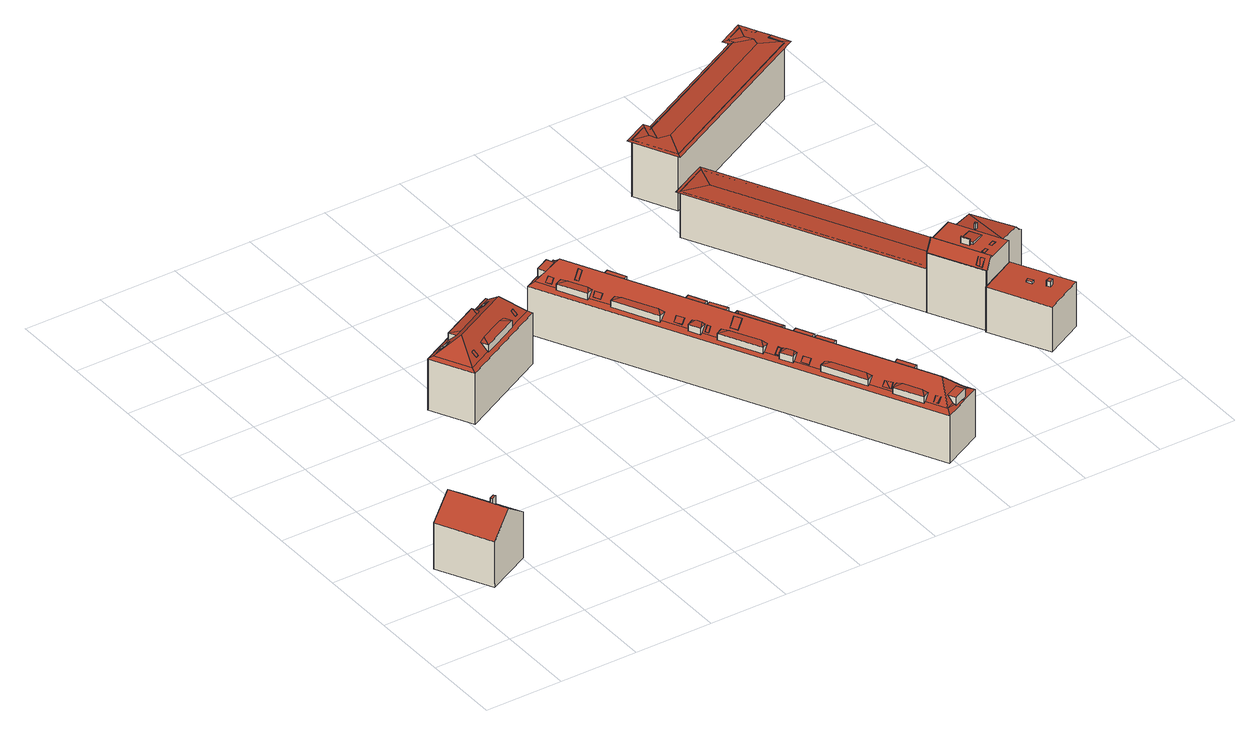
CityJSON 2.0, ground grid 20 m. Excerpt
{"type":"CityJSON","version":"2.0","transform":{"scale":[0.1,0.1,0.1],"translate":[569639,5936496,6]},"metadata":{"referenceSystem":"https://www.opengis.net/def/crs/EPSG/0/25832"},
"CityObjects":{
"building1":{"type":"Building","attributes":{"Grundfläche 2D":"202.063369","Grundhöhe NN":"7.471"},"children":["building1-1"],"geometry":[{"type":"Solid","lod":"3","boundaries":[[[[0,1,2,3]],[[4,0,3,5]],[[5,3,2,6,7]],[[4,5,7,8]],[[1,0,4,8,9]],[[2,1,9,6]],[[7,6,9,8]]]],"semantics":{"surfaces":[{"type":"RoofSurface"},{"type":"WallSurface"},{"type":"GroundSurface"}],"values":[[0,0,1,1,1,1,2]]}}]},
"building1-1":{"type":"BuildingInstallation","parents":["building1"],"geometry":[{"type":"MultiSurface","lod":"3","boundaries":[[[10,11,12,13]],[[13,12,14,15]],[[10,13,15,16]],[[11,10,16,17]],[[12,11,17,14]]],"semantics":{"surfaces":[{"type":"RoofSurface"},{"type":"WallSurface"}],"values":[0,1,1,1,1]}}]},
"building2":{"type":"Building","attributes":{"Grundfläche 2D":"317.106424","Grundhöhe NN":"6.814"},"children":["building2-1","building2-2","building2-3","building2-4"],"geometry":[{"type":"MultiSurface","lod":"3","boundaries":[[[18,19,20,21]],[[18,21,22]],[[23,20,19,24,25]],[[26,27,28]],[[29,26,28,30]],[[31,29,30,32]],[[33,34,35,36,37,38,39,40]],[[41,40,39,42]],[[33,43,44,34]],[[45,46,47,48,49,50,44,43,41,42,51,52,53,54,55,56,57,58]],[[42,59,60,44,50,61,62,63,64,47,46,65,31,32,30,28,27,57,56,66,67,51]],[[60,59,39,38,22,21,20,23,25,68,35,34]],[[39,59,42]],[[34,44,60]],[[37,36,19,18]],[[36,35,68,25,24,19]],[[18,22,38,37]],[[27,26,58,57]],[[46,45,29,31,65]],[[45,58,26,29]],[[69,70,33,40]],[[70,71,43,33]],[[71,72,41,43]],[[72,69,40,41]],[[72,71,70,69]]],"semantics":{"surfaces":[{"type":"RoofSurface"},{"type":"WallSurface"},{"type":"GroundSurface"}],"values":[0,0,0,0,0,0,0,0,0,0,0,0,0,0,1,1,1,1,1,1,1,1,1,1,2]}}]},
"building2-1":{"type":"BuildingInstallation","parents":["building2"],"geometry":[{"type":"MultiSurface","lod":"3","boundaries":[[[73,74,75,76,77]],[[64,63,75,74,48,47]],[[63,62,76,75]],[[61,50,49,73,77,76,62]],[[49,48,74,73]]],"semantics":{"surfaces":[{"type":"RoofSurface"},{"type":"WallSurface"}],"values":[0,1,1,1,1]}}]},
"building2-2":{"type":"BuildingInstallation","parents":["building2"],"geometry":[{"type":"MultiSurface","lod":"3","boundaries":[[[78,79,80,81,82]],[[83,84,82,81]],[[82,84,85,78]],[[85,86,79,78]],[[86,83,81,80,79]]],"semantics":{"surfaces":[{"type":"RoofSurface"},{"type":"WallSurface"}],"values":[0,1,1,1,1]}}]},
"building2-3":{"type":"BuildingInstallation","parents":["building2"],"geometry":[{"type":"MultiSurface","lod":"3","boundaries":[[[87,88,89,90]],[[90,89,91,92]],[[87,90,92,93]],[[88,87,93,94]],[[89,88,94,91]]],"semantics":{"surfaces":[{"type":"RoofSurface"},{"type":"WallSurface"}],"values":[0,1,1,1,1]}}]},
"building2-4":{"type":"BuildingInstallation","parents":["building2"],"geometry":[{"type":"MultiSurface","lod":"3","boundaries":[[[95,96,97,98,99,100,101]],[[67,99,98,97,96,53,52,51]],[[67,66,100,99]],[[66,56,55,95,101,100]],[[55,54,53,96,95]]],"semantics":{"surfaces":[{"type":"RoofSurface"},{"type":"WallSurface"}],"values":[0,1,1,1,1]}}]},
"building3":{"type":"Building","attributes":{"Grundfläche 2D":"1248.359562","Grundhöhe NN":"7.416"},"children":["building3-1","building3-2","building3-3","building3-4","building3-5","building3-6","building3-7","building3-8","building3-9","building3-10","building3-11","building3-12","building3-13","building3-14","building3-15","building3-16","building3-17","building3-18","building3-19","building3-20","building3-21"],"geometry":[{"type":"Solid","lod":"3","boundaries":[[[[102,103,104,105]],[[106,107,108,109,110,111,112,113,114,115,116,117,118,119,120,121,122,123,124,125,126,127,128,129,130,131,132,133,134,135,136,137]],[[138,139,140,107,106,141]],[[142,143,144,145,146,109,108]],[[147,144,143,148,149,150]],[[151,109,146]],[[152,153,154,155,156,157,158,159,160,161,162,163,164,165,166,167,168,169,170,171,172,173,174,175,176,177,178,149,148,179,180,181]],[[140,139,182,183,180,179]],[[106,184,141]],[[134,133,185,186,187,188,130,129,189,190,191,192,126,125,193,194,195,196,122,121,197,198,199,200,201,118,117,202,203,204,205,114,113,206,207,208,209,110,109,210,211,106,137,212,213,214,215]],[[210,149,178,216,217,175,174,218,219,171,170,102,105,167,166,220,221,222,223,163,162,224,225,159,158,226,227,155,154,228,229,181,180,211]],[[230,223,222]],[[221,231,230,222]],[[231,221,220]],[[232,233,195,194]],[[232,194,193]],[[233,196,195]],[[224,234,235,225]],[[208,207,236,237]],[[236,207,206]],[[237,209,208]],[[191,190,238,239]],[[238,190,189]],[[192,191,239]],[[240,200,199,241,242]],[[198,243,244,245,242,241,199]],[[240,201,200]],[[229,228,246,247,248]],[[226,249,250,227]],[[216,251,252,217]],[[253,254,214,213]],[[253,213,212]],[[254,215,214]],[[255,256,257,258]],[[259,260,261,262,263]],[[204,203,264,265]],[[264,203,202]],[[265,205,204]],[[187,186,266,267]],[[266,186,185]],[[267,188,187]],[[218,268,269,219]],[[261,260,184,106,211,180,183]],[[255,258,150,149,210,109,151]],[[105,104,168,167]],[[103,102,170,169]],[[169,168,104,103]],[[163,223,230,164]],[[166,165,231,220]],[[165,164,230,231]],[[124,123,233,232]],[[196,233,123,122]],[[232,193,125,124]],[[161,160,235,234]],[[225,235,160,159]],[[234,224,162,161]],[[112,111,237,236]],[[209,237,111,110]],[[236,206,113,112]],[[128,127,239,238]],[[126,192,239,127]],[[238,189,129,128]],[[120,119,240,242]],[[201,240,119,118]],[[198,197,121,120,242,245,244,243]],[[229,248,247,152,181]],[[246,228,154,153]],[[153,152,247,246]],[[227,250,156,155]],[[249,226,158,157]],[[157,156,250,249]],[[175,217,252,176]],[[251,216,178,177]],[[177,176,252,251]],[[136,135,254,253]],[[134,215,254,135]],[[253,212,137,136]],[[145,144,147,257,256]],[[258,257,147,150]],[[146,145,256,255,151]],[[260,259,138,141,184]],[[262,261,183,182]],[[182,139,138,259,263,262]],[[116,115,265,264]],[[205,265,115,114]],[[264,202,117,116]],[[132,131,267,266]],[[188,267,131,130]],[[266,185,133,132]],[[219,269,172,171]],[[268,218,174,173]],[[173,172,269,268]],[[108,107,270,271]],[[148,143,142,108,271,272]],[[179,148,272,273]],[[107,140,179,273,270]],[[272,271,270,273]]]],"semantics":{"surfaces":[{"type":"RoofSurface"},{"type":"WallSurface"},{"type":"GroundSurface"}],"values":[[0,0,0,0,0,0,0,0,0,0,0,0,0,0,0,0,0,0,0,0,0,0,0,0,0,0,0,0,0,0,0,0,0,0,0,0,0,0,0,0,0,0,0,0,1,1,1,1,1,1,1,1,1,1,1,1,1,1,1,1,1,1,1,1,1,1,1,1,1,1,1,1,1,1,1,1,1,1,1,1,1,1,1,1,1,1,1,1,1,1,1,1,1,1,1,1,2]]}}]},
"building3-1":{"type":"BuildingInstallation","parents":["building3"],"geometry":[{"type":"MultiSurface","lod":"3","boundaries":[[[274,275,276,277]],[[278,279,274,277]],[[276,280,278,277]],[[281,280,276,275]],[[275,274,279,281]]],"semantics":{"surfaces":[{"type":"RoofSurface"},{"type":"WallSurface"}],"values":[0,1,1,1,1]}}]},
"building3-2":{"type":"BuildingInstallation","parents":["building3"],"geometry":[{"type":"MultiSurface","lod":"3","boundaries":[[[282,283,284,285]],[[285,284,286,287]],[[282,285,287,288]],[[283,282,288,289]],[[284,283,289,286]]],"semantics":{"surfaces":[{"type":"RoofSurface"},{"type":"WallSurface"}],"values":[0,1,1,1,1]}}]},
"building3-3":{"type":"BuildingInstallation","parents":["building3"],"geometry":[{"type":"MultiSurface","lod":"3","boundaries":[[[290,291,292,293]],[[293,292,294,295]],[[290,293,295,296]],[[291,290,296,297]],[[292,291,297,294]]],"semantics":{"surfaces":[{"type":"RoofSurface"},{"type":"WallSurface"}],"values":[0,1,1,1,1]}}]},
"building3-4":{"type":"BuildingInstallation","parents":["building3"],"geometry":[{"type":"MultiSurface","lod":"3","boundaries":[[[298,299,300,301]],[[301,300,302,303]],[[298,301,303,304]],[[304,305,299,298]],[[305,302,300,299]]],"semantics":{"surfaces":[{"type":"RoofSurface"},{"type":"WallSurface"}],"values":[0,1,1,1,1]}}]},
"building3-5":{"type":"BuildingInstallation","parents":["building3"],"geometry":[{"type":"MultiSurface","lod":"3","boundaries":[[[306,307,308,309]],[[309,308,310,311]],[[306,309,311,312]],[[307,306,312,313]],[[308,307,313,310]]],"semantics":{"surfaces":[{"type":"RoofSurface"},{"type":"WallSurface"}],"values":[0,1,1,1,1]}}]},
"building3-6":{"type":"BuildingInstallation","parents":["building3"],"geometry":[{"type":"MultiSurface","lod":"3","boundaries":[[[314,315,316,317]],[[317,316,318,319]],[[319,320,314,317]],[[315,314,320,321]],[[321,318,316,315]]],"semantics":{"surfaces":[{"type":"RoofSurface"},{"type":"WallSurface"}],"values":[0,1,1,1,1]}}]},
"building3-7":{"type":"BuildingInstallation","parents":["building3"],"geometry":[{"type":"MultiSurface","lod":"3","boundaries":[[[322,323,324,325]],[[323,322,326,327]],[[325,324,328,329]],[[322,325,329,326]],[[324,323,327,328]]],"semantics":{"surfaces":[{"type":"RoofSurface"},{"type":"WallSurface"}],"values":[0,1,1,1,1]}}]},
"building3-8":{"type":"BuildingInstallation","parents":["building3"],"geometry":[{"type":"MultiSurface","lod":"3","boundaries":[[[330,331,332,333]],[[332,331,334,335]],[[333,332,335,336]],[[330,333,336,337]],[[331,330,337,334]]],"semantics":{"surfaces":[{"type":"RoofSurface"},{"type":"WallSurface"}],"values":[0,1,1,1,1]}}]},
"building3-9":{"type":"BuildingInstallation","parents":["building3"],"geometry":[{"type":"MultiSurface","lod":"3","boundaries":[[[338,339,340,341]],[[341,340,342,343]],[[338,341,343,344]],[[339,338,344,345]],[[340,339,345,342]]],"semantics":{"surfaces":[{"type":"RoofSurface"},{"type":"WallSurface"}],"values":[0,1,1,1,1]}}]},
"building3-10":{"type":"BuildingInstallation","parents":["building3"],"geometry":[{"type":"MultiSurface","lod":"3","boundaries":[[[346,347,348,349]],[[349,348,350,351]],[[346,349,351,352]],[[347,346,352,353]],[[348,347,353,350]]],"semantics":{"surfaces":[{"type":"RoofSurface"},{"type":"WallSurface"}],"values":[0,1,1,1,1]}}]},
"building3-11":{"type":"BuildingInstallation","parents":["building3"],"geometry":[{"type":"MultiSurface","lod":"3","boundaries":[[[354,355,356,357]],[[357,356,358,359]],[[354,357,359,360]],[[355,354,360,361]],[[356,355,361,358]]],"semantics":{"surfaces":[{"type":"RoofSurface"},{"type":"WallSurface"}],"values":[0,1,1,1,1]}}]},
"building3-12":{"type":"BuildingInstallation","parents":["building3"],"geometry":[{"type":"MultiSurface","lod":"3","boundaries":[[[362,363,364,365]],[[365,364,366,367]],[[362,365,367,368]],[[363,362,368,369]],[[364,363,369,366]]],"semantics":{"surfaces":[{"type":"RoofSurface"},{"type":"WallSurface"}],"values":[0,1,1,1,1]}}]},
"building3-13":{"type":"BuildingInstallation","parents":["building3"],"geometry":[{"type":"MultiSurface","lod":"3","boundaries":[[[370,371,372,373]],[[373,372,374,375]],[[371,370,376,377]],[[370,373,375,376]],[[372,371,377,374]]],"semantics":{"surfaces":[{"type":"RoofSurface"},{"type":"WallSurface"}],"values":[0,1,1,1,1]}}]},
"building3-14":{"type":"BuildingInstallation","parents":["building3"],"geometry":[{"type":"MultiSurface","lod":"3","boundaries":[[[378,379,380,381]],[[381,380,382,383]],[[378,381,383,384]],[[379,378,384,385]],[[380,379,385,382]]],"semantics":{"surfaces":[{"type":"RoofSurface"},{"type":"WallSurface"}],"values":[0,1,1,1,1]}}]},
"building3-15":{"type":"BuildingInstallation","parents":["building3"],"geometry":[{"type":"MultiSurface","lod":"3","boundaries":[[[386,387,388,389]],[[389,388,390,391]],[[391,392,386,389]],[[387,386,392,393]],[[393,390,388,387]]],"semantics":{"surfaces":[{"type":"RoofSurface"},{"type":"WallSurface"}],"values":[0,1,1,1,1]}}]},
"building3-16":{"type":"BuildingInstallation","parents":["building3"],"geometry":[{"type":"MultiSurface","lod":"3","boundaries":[[[394,395,396,397]],[[397,396,398,399]],[[394,397,399,400]],[[395,394,400,401]],[[396,395,401,398]]],"semantics":{"surfaces":[{"type":"RoofSurface"},{"type":"WallSurface"}],"values":[0,1,1,1,1]}}]},
"building3-17":{"type":"BuildingInstallation","parents":["building3"],"geometry":[{"type":"MultiSurface","lod":"3","boundaries":[[[402,403,404,405]],[[405,404,406,407]],[[402,405,407,408]],[[403,402,408,409]],[[404,403,409,406]]],"semantics":{"surfaces":[{"type":"RoofSurface"},{"type":"WallSurface"}],"values":[0,1,1,1,1]}}]},
"building3-18":{"type":"BuildingInstallation","parents":["building3"],"geometry":[{"type":"MultiSurface","lod":"3","boundaries":[[[410,411,412,413]],[[413,412,414,415]],[[412,411,416,414]],[[410,413,415,417]],[[411,410,417,416]]],"semantics":{"surfaces":[{"type":"RoofSurface"},{"type":"WallSurface"}],"values":[0,1,1,1,1]}}]},
"building3-19":{"type":"BuildingInstallation","parents":["building3"],"geometry":[{"type":"MultiSurface","lod":"3","boundaries":[[[418,419,420,421]],[[421,420,422,423]],[[418,421,423,424]],[[419,418,424,425]],[[420,419,425,422]]],"semantics":{"surfaces":[{"type":"RoofSurface"},{"type":"WallSurface"}],"values":[0,1,1,1,1]}}]},
"building3-20":{"type":"BuildingInstallation","parents":["building3"],"geometry":[{"type":"MultiSurface","lod":"3","boundaries":[[[426,427,428,429]],[[429,428,430,431]],[[426,429,431,432]],[[427,426,432,433]],[[428,427,433,430]]],"semantics":{"surfaces":[{"type":"RoofSurface"},{"type":"WallSurface"}],"values":[0,1,1,1,1]}}]},
"building3-21":{"type":"BuildingInstallation","parents":["building3"],"geometry":[{"type":"MultiSurface","lod":"3","boundaries":[[[434,435,436,437]],[[438,439,436,435]],[[439,440,437,436]],[[434,437,440,441]],[[435,434,441,438]]],"semantics":{"surfaces":[{"type":"RoofSurface"},{"type":"WallSurface"}],"values":[0,1,1,1,1]}}]},
"building4":{"type":"Building","attributes":{"Grundfläche 2D":"588.911112","Grundhöhe NN":"7.555"},"geometry":[{"type":"Solid","lod":"3","boundaries":[[[[442,443,444,445,446,447,448]],[[442,449,443]],[[445,444,450,451,452,453,454]],[[445,454,453,447,446]],[[455,456,446,457,458,459]],[[443,460,456,455,461]],[[450,444,443,461,462]],[[458,457,454,450,462]],[[462,461,455,459,458]],[[449,442,448,447,446,456,460,443]],[[454,453,452,451,450]],[[446,447,453,454,457]]]],"semantics":{"surfaces":[{"type":"RoofSurface"},{"type":"WallSurface"},{"type":"GroundSurface"}],"values":[[0,0,0,0,1,1,1,1,2,0,0,0]]}}]},
"building5":{"type":"Building","attributes":{"Grundfläche 2D":"186.244277","Grundhöhe NN":"7.681"},"children":["building5-1","building5-2"],"geometry":[{"type":"Solid","lod":"3","boundaries":[[[[463,464,465,466]],[[464,463,467,468]],[[465,464,468,469]],[[466,465,469,470]],[[463,466,470,467]],[[468,467,470,469]]]],"semantics":{"surfaces":[{"type":"RoofSurface"},{"type":"WallSurface"},{"type":"GroundSurface"}],"values":[[0,1,1,1,1,2]]}}]},
"building5-1":{"type":"BuildingInstallation","parents":["building5"],"geometry":[{"type":"MultiSurface","lod":"3","boundaries":[[[471,472,473,474]],[[475,476,474,473]],[[471,474,476,477]],[[472,471,477,478]],[[478,475,473,472]]],"semantics":{"surfaces":[{"type":"RoofSurface"},{"type":"WallSurface"}],"values":[0,1,1,1,1]}}]},
"building5-2":{"type":"BuildingInstallation","parents":["building5"],"geometry":[{"type":"MultiSurface","lod":"3","boundaries":[[[479,480,481,482]],[[482,481,483,484]],[[479,482,484,485]],[[480,479,485,486]],[[481,480,486,483]]],"semantics":{"surfaces":[{"type":"RoofSurface"},{"type":"WallSurface"}],"values":[0,1,1,1,1]}}]},
"building6":{"type":"Building","attributes":{"Grundfläche 2D":"268.583100","Grundhöhe NN":"7.671"},"children":["building6-1","building6-2","building6-3","building6-4","building6-5"],"geometry":[{"type":"Solid","lod":"3","boundaries":[[[[487,488,489,490]],[[491,492,493,494,495,496],[497,498,499,500,501,502]],[[503,504,495]],[[504,496,495]],[[505,506,507,508]],[[508,507,509,510,511]],[[493,492,511,510]],[[503,512,513,504]],[[513,512,514,515,516]],[[517,518,519,520]],[[498,497,488,487]],[[501,489,488,497,502]],[[501,500,490,489]],[[499,498,487,490,500]],[[506,505,521,522]],[[507,506,522,523]],[[509,507,523,524]],[[494,493,510,509,524,525]],[[495,494,525,526]],[[514,512,503,495,526,527]],[[515,514,527,528]],[[496,504,513,516,515,528,529,518,517]],[[496,517,520,491]],[[505,508,511,492,491,520,530,531,521]],[[519,518,529,532]],[[520,519,532,530]],[[523,522,521,531,530,532,529,528,527,526,525,524]]]],"semantics":{"surfaces":[{"type":"RoofSurface"},{"type":"WallSurface"},{"type":"GroundSurface"}],"values":[[0,0,0,0,0,0,0,0,0,0,1,1,1,1,1,1,1,1,1,1,1,1,1,1,1,1,2]]}}]},
"building6-1":{"type":"BuildingInstallation","parents":["building6"],"geometry":[{"type":"MultiSurface","lod":"3","boundaries":[[[533,534,535,536]],[[536,535,537,538]],[[533,536,538,539]],[[534,533,539,540]],[[535,534,540,537]]],"semantics":{"surfaces":[{"type":"RoofSurface"},{"type":"WallSurface"}],"values":[0,1,1,1,1]}}]},
"building6-2":{"type":"BuildingInstallation","parents":["building6"],"geometry":[{"type":"MultiSurface","lod":"3","boundaries":[[[541,542,543,544]],[[541,545,546,542]],[[547,548,544,543]],[[548,545,541,544]],[[543,542,546,547]]],"semantics":{"surfaces":[{"type":"RoofSurface"},{"type":"WallSurface"}],"values":[0,1,1,1,1]}}]},
"building6-3":{"type":"BuildingInstallation","parents":["building6"],"geometry":[{"type":"MultiSurface","lod":"3","boundaries":[[[549,550,551,552]],[[552,551,553,554]],[[549,552,554,555]],[[550,549,555,556]],[[551,550,556,553]]],"semantics":{"surfaces":[{"type":"RoofSurface"},{"type":"WallSurface"}],"values":[0,1,1,1,1]}}]},
"building6-4":{"type":"BuildingInstallation","parents":["building6"],"geometry":[{"type":"MultiSurface","lod":"3","boundaries":[[[557,558,559,560]],[[561,562,559,558]],[[561,558,557,563,564]],[[565,566,560,559,562]],[[566,563,557,560]]],"semantics":{"surfaces":[{"type":"RoofSurface"},{"type":"WallSurface"}],"values":[0,1,1,1,1]}}]},
"building6-5":{"type":"BuildingInstallation","parents":["building6"],"geometry":[{"type":"MultiSurface","lod":"3","boundaries":[[[567,568,569,570]],[[567,570,571,572]],[[570,569,571]],[[567,572,568]]],"semantics":{"surfaces":[{"type":"RoofSurface"},{"type":"WallSurface"}],"values":[0,1,1,1]}}]},
"building7":{"type":"Building","attributes":{"Grundfläche 2D":"517.413417","Grundhöhe NN":"7.269"},"geometry":[{"type":"Solid","lod":"3","boundaries":[[[[573,574,575,576,577,578]],[[574,579,580,581,582,576,575]],[[578,577,583,584,585,586,587,588,573]],[[586,585,589,590,587]],[[588,587,590,589,591,592]],[[579,574,573,588,592,591,593,594]],[[579,594,593,595,596,580]],[[596,595,582,581,580]],[[597,596,598,599,600]],[[601,597,600,602]],[[603,604,581,601,602,605]],[[606,575,604,603,607]],[[608,578,606,607,609]],[[584,583,610,611]],[[583,608,609,610]],[[612,584,611,613]],[[614,615,586,612,613,616]],[[590,615,614,617]],[[618,590,617,619]],[[620,599,598,594,621,622,592,618,619,623]],[[609,607,603,605,602,600,599,620,623,619,617,614,616,613,611,610]],[[577,576,575,606,578]],[[576,582,581,604,575]],[[577,578,608,583]],[[612,586,585,584]],[[589,585,586,615,590]],[[591,589,590,618,592]],[[593,591,592,622,621,594]],[[595,593,594,598,596]],[[601,581,582,595,596,597]]]],"semantics":{"surfaces":[{"type":"RoofSurface"},{"type":"WallSurface"},{"type":"GroundSurface"}],"values":[[0,0,0,0,0,0,0,0,1,1,1,1,1,1,1,1,1,1,1,1,2,0,0,0,0,0,0,0,0,0]]}}]}
},
"vertices":[
[139,206,187],[197,236,137],[127,372,137],[68,342,187],[80,176,137],[10,312,137],[127,372,15],[10,312,15],[80,176,15],[197,236,15],
[138,257,192],[135,262,192],[123,256,192],[126,250,192],[123,256,180],[126,250,180],[138,257,170],[135,262,170],
[475,777,170],[572,826,170],[545,837,172],[483,806,172],[466,795,170],[545,838,172],[571,827,170],[562,845,170],[428,866,169],[437,848,169],[454,855,171],[525,916,169],[521,890,171],[534,899,169],[524,892,170],[646,855,145],[635,860,151],[571,827,151],[572,826,151],[475,777,150],[474,778,151],[411,745,151],[408,732,145],[354,837,145],[366,832,151],[592,960,145],[589,947,151],[525,916,150],[526,915,151],[548,926,151],[548,928,150],[565,936,150],[566,935,151],[389,844,151],[389,845,151],[389,846,150],[401,852,150],[406,855,150],[407,853,151],[429,865,151],[428,866,150],[424,807,199],[576,885,199],[568,930,157],[573,920,167],[556,912,167],[553,917,162],[534,900,167],[414,839,167],[397,830,167],[563,842,167],[408,732,8],[646,855,8],[592,960,8],[354,837,8],
[565,936,149],[548,928,149],[556,912,149],[573,920,149],[566,935,149],
[598,862,170],[591,858,170],[595,850,161],[596,848,159],[603,852,159],[596,848,158],[603,852,158],[598,862,169],[591,858,169],
[437,779,170],[429,775,170],[435,765,159],[442,769,159],[435,765,158],[442,769,158],[437,779,169],[429,775,169],
[406,855,145],[389,846,145],[389,845,145],[389,844,145],[397,830,145],[414,839,145],[407,853,145],
[1079,402,165],[1096,412,165],[1075,454,165],[1057,445,165],[716,947,149],[698,951,141],[1181,9,141],[1188,26,149],[1162,76,149],[1158,74,147],[1122,145,147],[1126,147,149],[1098,202,149],[1094,199,147],[1040,305,147],[1044,307,149],[1012,369,149],[1008,367,147],[992,398,147],[996,400,149],[978,436,149],[974,434,147],[921,536,147],[925,538,149],[907,575,149],[902,573,147],[888,601,147],[892,603,149],[860,665,149],[856,663,147],[799,774,147],[803,777,149],[777,827,149],[773,825,147],[737,896,147],[741,898,149],[735,966,144],[750,973,144],[768,987,141],[736,963,146],[1216,27,141],[1250,45,141],[1230,39,144],[1214,31,144],[1212,34,146],[1249,48,144],[1286,63,141],[1269,67,149],[1245,55,149],[1210,38,149],[859,875,147],[881,831,147],[878,830,149],[948,692,149],[952,694,147],[973,651,147],[970,650,149],[973,644,149],[976,646,147],[998,604,147],[994,603,149],[1004,583,149],[1008,585,147],[1062,478,147],[1059,476,149],[1071,452,149],[1075,454,147],[1096,412,147],[1093,410,149],[1096,404,149],[1099,406,147],[1121,364,147],[1117,362,149],[1188,225,149],[1191,227,147],[1213,184,147],[1210,182,149],[803,1005,141],[796,989,149],[855,873,149],[770,984,144],[773,977,149],[738,959,149],[816,783,164],[825,769,166],[867,687,166],[873,671,164],[905,610,164],[911,603,166],[917,590,166],[920,582,164],[938,545,164],[948,529,166],[985,458,166],[991,442,164],[997,401,151],[1009,407,164],[1014,399,165],[1022,385,165],[1025,376,164],[1057,314,164],[1066,300,166],[1105,223,166],[1111,208,164],[1139,154,164],[1147,141,166],[1169,98,166],[1175,83,164],[1210,80,195],[773,934,195],[754,904,164],[763,889,165],[786,845,165],[790,833,164],[1195,174,166],[1173,217,166],[1103,355,165],[1082,397,165],[1046,469,164],[1036,483,166],[997,560,166],[991,576,164],[980,595,165],[958,637,165],[956,642,165],[934,685,165],[864,822,165],[841,866,165],[1008,585,164],[1062,478,164],[921,536,164],[974,434,164],[998,604,165],[976,646,165],[1122,145,164],[1158,74,164],[888,601,164],[902,573,164],[1008,367,164],[996,398,164],[992,398,164],[1008,407,164],[997,401,164],[996,400,164],[881,831,165],[859,875,165],[855,873,165],[973,651,165],[952,694,165],[1213,184,166],[1191,227,166],[737,896,164],[773,825,164],[1204,50,166],[1214,31,166],[1249,48,166],[1239,68,166],[735,966,166],[744,947,166],[779,965,166],[770,984,166],[750,973,166],[1040,305,164],[1094,199,164],[799,774,164],[856,663,164],[1121,364,165],[1099,406,165],[698,951,14],[1181,9,14],[1286,63,14],[803,1005,14],
[1208,156,163],[1216,160,154],[1212,168,154],[1204,164,163],[1204,164,162],[1208,156,162],[1212,168,153],[1216,160,153],
[911,733,164],[921,737,154],[917,745,154],[908,740,164],[917,745,153],[908,740,163],[911,733,163],[921,737,153],
[895,764,164],[904,769,154],[900,777,154],[891,772,164],[900,777,153],[891,772,163],[895,764,163],[904,769,153],
[801,947,165],[811,951,154],[804,964,154],[795,960,165],[804,964,153],[795,960,164],[801,947,164],[811,951,153],
[1006,410,164],[1003,418,164],[991,412,152],[995,405,152],[991,412,151],[995,405,151],[1006,410,163],[1003,418,163],
[827,903,162],[836,908,152],[832,915,152],[823,911,162],[832,915,151],[823,911,161],[827,903,161],[836,908,151],
[1244,82,165],[1254,87,154],[1248,99,154],[1238,94,165],[1244,82,164],[1254,87,153],[1248,99,153],[1238,94,164],
[896,626,164],[886,645,164],[877,640,153],[886,621,153],[886,645,163],[877,640,152],[886,621,152],[896,626,163],
[746,918,164],[739,931,164],[730,927,153],[737,913,153],[730,927,152],[737,913,152],[746,918,163],[739,931,163],
[1189,54,164],[1183,65,164],[1174,60,153],[1179,49,153],[1174,60,152],[1179,49,152],[1189,54,163],[1183,65,163],
[801,808,163],[792,826,163],[784,821,153],[793,804,153],[784,821,152],[793,804,152],[801,808,162],[792,826,162],
[1149,269,165],[1158,274,154],[1154,282,154],[1144,277,165],[1154,282,153],[1144,277,164],[1149,269,164],[1158,274,153],
[990,579,165],[999,584,154],[995,593,154],[985,588,165],[995,593,153],[985,588,164],[990,579,164],[999,584,153],
[1135,300,163],[1143,304,154],[1139,312,154],[1130,308,163],[1139,312,153],[1130,308,162],[1135,300,162],[1143,304,153],
[839,879,162],[848,883,152],[842,896,152],[833,891,162],[842,896,151],[833,891,161],[839,879,161],[848,883,151],
[925,567,164],[921,575,164],[912,570,153],[916,562,153],[912,570,152],[916,562,152],[925,567,163],[921,575,163],
[978,521,190],[968,540,190],[952,531,171],[961,513,171],[952,531,170],[961,513,170],[978,521,189],[968,540,189],
[1052,458,165],[1061,463,154],[1057,472,154],[1047,467,165],[1057,472,153],[1047,467,164],[1061,463,153],[1052,458,164],
[1039,341,162],[1029,359,162],[1021,355,152],[1030,337,152],[1021,355,151],[1030,337,151],[1039,341,161],[1029,359,161],
[794,877,189],[790,887,189],[774,878,171],[779,869,171],[774,878,170],[779,869,170],[794,877,188],[790,887,188],
[1134,160,163],[1124,178,163],[1115,174,153],[1125,155,153],[1124,178,162],[1115,174,152],[1125,155,152],[1134,160,162],
[1469,519,139],[1471,520,139],[1512,542,143],[1252,1048,143],[1187,1069,139],[1177,1072,139],[1463,516,139],[1470,520,139],[1556,564,139],[1559,566,139],[1562,568,139],[1277,1123,139],[1272,1110,140],[1186,1068,16],[1186,1068,139],[1271,1112,139],[1271,1112,16],[1187,1069,16],[1464,534,139],[1471,520,16],[1556,564,16],
[1633,435,137],[1534,383,137],[1610,236,137],[1710,288,137],[1633,435,17],[1534,383,17],[1610,236,17],[1710,288,17],
[1625,352,143],[1618,349,142],[1625,336,142],[1632,339,143],[1625,336,137],[1632,339,137],[1625,352,137],[1618,349,137],
[1658,317,151],[1647,312,151],[1652,303,151],[1662,309,151],[1652,303,137],[1662,309,137],[1658,317,137],[1647,312,137],
[1539,489,205],[1553,460,205],[1589,479,201],[1574,507,201],[1559,566,198],[1491,531,200],[1560,397,200],[1629,433,197],[1622,445,197],[1568,548,198],[1553,460,200],[1539,489,200],[1566,503,199],[1574,507,198],[1589,479,198],[1564,466,199],[1677,474,191],[1620,575,191],[1469,519,177],[1537,387,177],[1538,388,177],[1470,520,177],[1539,386,177],[1557,395,206],[1487,529,206],[1690,481,175],[1633,582,175],[1699,486,169],[1642,586,169],[1640,585,171],[1568,548,40],[1640,585,40],[1630,603,40],[1559,566,40],[1469,519,17],[1537,387,17],[1538,388,17],[1539,386,17],[1629,433,17],[1622,445,17],[1699,486,17],[1642,586,17],[1640,585,17],[1559,566,17],[1470,520,17],[1630,603,17],
[1547,463,216],[1537,483,216],[1534,481,216],[1544,461,216],[1534,481,200],[1544,461,200],[1547,463,200],[1537,483,200],
[1535,398,181],[1545,404,198],[1538,418,198],[1528,413,181],[1535,398,180],[1545,404,197],[1538,418,197],[1528,413,180],
[1598,511,212],[1596,515,212],[1591,513,212],[1593,509,212],[1591,513,197],[1593,509,197],[1598,511,197],[1596,515,197],
[1555,418,201],[1569,425,201],[1565,432,201],[1552,425,201],[1569,425,200],[1565,432,200],[1555,418,200],[1561,421,200],[1562,430,200],[1552,425,200],
[1596,448,199],[1583,441,199],[1586,434,199],[1600,441,199],[1600,441,198],[1596,448,198],
[1627,1411,169],[1268,1226,169],[1245,1160,165],[1241,1148,164],[1698,1383,164],[1678,1391,166],[1239,1234,167],[1229,1253,167],[1191,1263,165],[1180,1266,164],[1675,1428,164],[1659,1459,164],[1637,1501,164],[1632,1487,165],[1620,1452,168],[1631,1432,168],[1571,1467,164],[1583,1464,165],[1579,1452,164],[1587,1449,165],[1254,1285,164],[1252,1277,165],[1246,1300,164],[1240,1283,165],[1237,1288,165],[1245,1273,165],[1245,1273,13],[1237,1288,13],[1191,1264,165],[1191,1264,13],[1244,1160,13],[1244,1160,165],[1191,1263,13],[1681,1385,165],[1681,1385,13],[1662,1421,166],[1662,1421,13],[1675,1428,13],[1659,1459,13],[1649,1454,165],[1649,1454,13],[1631,1489,13],[1631,1489,165],[1632,1487,13],[1583,1464,13],[1590,1451,165],[1590,1451,13],[1255,1279,13],[1255,1279,165],[1584,1448,165],[1587,1449,13]
]}
